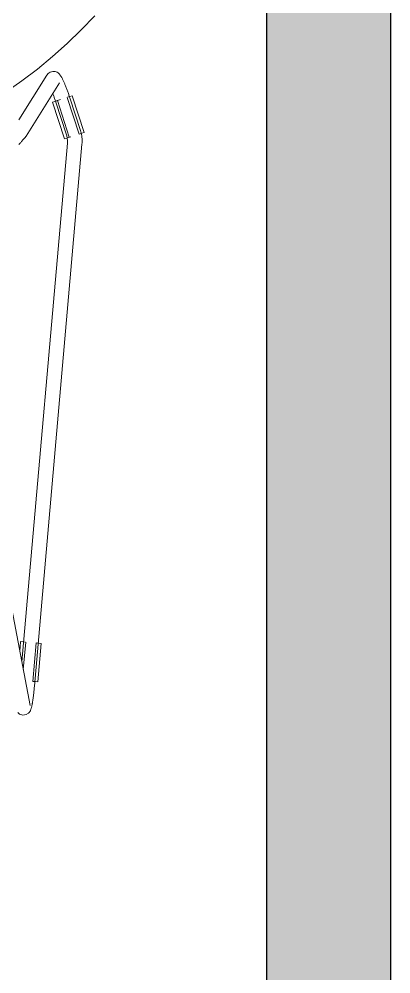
# Model space of a CAD drawing. Header units: millimetres. Extents: x 155927 to 295199, y -4084 to 97293.
# Drawn here: x 214448 to 214753, y 11252 to 12033 of the extents above; entities that cross this region are included whole.
import ezdxf

# ---------------------------------------------------------------- set-up
doc = ezdxf.new("R2010")
doc.units = ezdxf.units.MM
doc.header["$MEASUREMENT"] = 0
for name, color, linetype, lineweight in [('A-WALL-PATT', 7, 'CONTINUOUS', 9), ('I-FURN', 8, 'CONTINUOUS', 9), ('I-WALL', 7, 'CONTINUOUS', 9)]:
    doc.layers.add(name, color=color, linetype=linetype, lineweight=lineweight)

msp = doc.modelspace()

# ---------------------------------------------------------------- hatches: boundary and pattern name
at = {"layer": 'A-WALL-PATT'}
msp.add_hatch(color=256, dxfattribs=at).paths.add_polyline_path([(214650.83, 9369.61), (214752.83, 9369.61), (214752.83, 13505.61), (214650.83, 13505.61), (214650.83, 9692.73)], flags=0)

# ---------------------------------------------------------------- linework, layer by layer
at = {"layer": 'I-FURN'}
for p, q in [((214499.18, 12024.28), (214510.22, 12035.86)), ((214487.69, 12013.15), (214499.18, 12024.28)), ((214475.76, 12002.49), (214487.69, 12013.15)), ((214463.41, 11992.32), (214475.76, 12002.49)), ((214450.67, 11982.64), (214463.41, 11992.32)), ((214472.05, 11988.54), (214473.79, 11989.76)), ((214473.79, 11989.76), (214476.01, 11990.35)), ((214476.01, 11990.35), (214477.99, 11990.17)), ((214477.99, 11990.17), (214479.37, 11989.65)), ((214479.37, 11989.65), (214480.28, 11989.09)), ((214480.28, 11989.09), (214480.91, 11988.57)), ((214437.55, 11973.49), (214450.67, 11982.64)), ((214471.16, 11987.41), (214448.13, 11950.65)), ((214472.05, 11988.54), (214471.16, 11987.41)), ((214480.91, 11988.57), (214481.37, 11988.1)), ((214481.37, 11988.1), (214481.74, 11987.67)), ((214481.74, 11987.67), (214482.06, 11987.27)), ((214482.06, 11987.27), (214482.33, 11986.88)), ((214482.33, 11986.88), (214482.59, 11986.49)), ((214482.59, 11986.49), (214482.83, 11986.1)), ((214482.83, 11986.1), (214483.07, 11985.7)), ((214483.07, 11985.7), (214483.3, 11985.29)), ((214483.3, 11985.29), (214483.53, 11984.87)), ((214483.53, 11984.87), (214483.76, 11984.43)), ((214483.76, 11984.43), (214483.98, 11983.97)), ((214483.98, 11983.97), (214484.22, 11983.5)), ((214484.22, 11983.5), (214484.45, 11983.01)), ((214484.45, 11983.01), (214484.68, 11982.5)), ((214484.68, 11982.5), (214484.92, 11981.97)), ((214484.92, 11981.97), (214485.16, 11981.42)), ((214485.16, 11981.42), (214485.4, 11980.86)), ((214454.02, 11937.46), (214481.33, 11981.04)), ((214485.4, 11980.86), (214485.65, 11980.28)), ((214485.65, 11980.28), (214485.9, 11979.69)), ((214485.9, 11979.69), (214486.15, 11979.08)), ((214486.15, 11979.08), (214486.4, 11978.45)), ((214486.4, 11978.45), (214486.65, 11977.81)), ((214486.65, 11977.81), (214486.9, 11977.16)), ((214486.9, 11977.16), (214487.16, 11976.49)), ((214487.16, 11976.49), (214487.41, 11975.82)), ((214487.41, 11975.82), (214487.66, 11975.13)), ((214487.66, 11975.13), (214487.92, 11974.43)), ((214487.92, 11974.43), (214488.17, 11973.72)), ((214488.17, 11973.72), (214488.43, 11973.01)), ((214475.69, 11965.23), (214477.64, 11965.86)), ((214475.97, 11972.16), (214476.2, 11971.53)), ((214476.2, 11971.53), (214476.43, 11970.9)), ((214476.43, 11970.9), (214476.67, 11970.25)), ((214476.67, 11970.25), (214476.91, 11969.59)), ((214476.91, 11969.59), (214477.14, 11968.93)), ((214477.14, 11968.93), (214477.38, 11968.26)), ((214477.38, 11968.26), (214477.61, 11967.58)), ((214477.61, 11967.58), (214477.84, 11966.89)), ((214477.64, 11965.86), (214479.61, 11966.5)), ((214477.84, 11966.89), (214478.07, 11966.2)), ((214478.07, 11966.2), (214478.3, 11965.51)), ((214489.42, 11936.53), (214479.73, 11966.53)), ((214482.31, 11967.37), (214479.83, 11966.57)), ((214487.8, 11969.14), (214497.49, 11939.13)), ((214487.92, 11969.18), (214489.89, 11969.81)), ((214488.43, 11973.01), (214488.68, 11972.28)), ((214488.68, 11972.28), (214488.93, 11971.55)), ((214488.93, 11971.55), (214489.18, 11970.82)), ((214489.18, 11970.82), (214489.43, 11970.08)), ((214489.43, 11970.08), (214489.67, 11969.35)), ((214489.67, 11969.35), (214489.82, 11968.89)), ((214498.53, 11942.07), (214489.82, 11968.89)), ((214489.89, 11969.81), (214491.84, 11970.45)), ((214491.84, 11970.45), (214501.53, 11940.44)), ((214475.69, 11965.23), (214485.38, 11935.22)), ((214478.3, 11965.51), (214478.41, 11965.18)), ((214478.41, 11965.18), (214487.12, 11938.36)), ((214451.49, 11934.33), (214451.2, 11934.01)), ((214451.76, 11934.64), (214451.49, 11934.33)), ((214452.02, 11934.93), (214451.76, 11934.64)), ((214452.26, 11935.21), (214452.02, 11934.93)), ((214452.49, 11935.48), (214452.26, 11935.21)), ((214452.71, 11935.73), (214452.49, 11935.48)), ((214452.91, 11935.97), (214452.71, 11935.73)), ((214453.1, 11936.2), (214452.91, 11935.97)), ((214453.28, 11936.43), (214453.1, 11936.2)), ((214453.45, 11936.65), (214453.28, 11936.43)), ((214453.63, 11936.88), (214453.45, 11936.65)), ((214453.81, 11937.13), (214453.63, 11936.88)), ((214454.02, 11937.46), (214453.81, 11937.13)), ((214487.33, 11935.85), (214485.38, 11935.22)), ((214487.12, 11938.36), (214487.31, 11937.73)), ((214487.31, 11937.73), (214487.48, 11937.09)), ((214489.3, 11936.49), (214487.33, 11935.85)), ((214487.48, 11937.09), (214487.62, 11936.44)), ((214487.62, 11936.44), (214487.73, 11935.79)), ((214487.73, 11935.79), (214487.82, 11935.13)), ((214487.82, 11935.13), (214487.88, 11934.47)), ((214487.88, 11934.47), (214487.92, 11933.81)), ((214490.68, 11936.94), (214489.52, 11936.56)), ((214499.58, 11939.81), (214497.61, 11939.17)), ((214498.55, 11942.03), (214498.53, 11942.07)), ((214498.88, 11940.94), (214498.55, 11942.03)), ((214499.16, 11939.83), (214498.88, 11940.94)), ((214499.4, 11938.71), (214499.16, 11939.83)), ((214499.6, 11937.59), (214499.4, 11938.71)), ((214501.53, 11940.44), (214499.58, 11939.81)), ((214499.75, 11936.46), (214499.6, 11937.59)), ((214499.85, 11935.32), (214499.75, 11936.46)), ((214499.91, 11934.18), (214499.85, 11935.32)), ((214448.42, 11930.95), (214448.01, 11930.51)), ((214448.81, 11931.37), (214448.42, 11930.95)), ((214449.19, 11931.79), (214448.81, 11931.37)), ((214449.56, 11932.19), (214449.19, 11931.79)), ((214449.91, 11932.58), (214449.56, 11932.19)), ((214450.26, 11932.96), (214449.91, 11932.58)), ((214450.59, 11933.32), (214450.26, 11932.96)), ((214487.86, 11931.81), (214450.58, 11507.46)), ((214450.9, 11933.67), (214450.59, 11933.32)), ((214451.2, 11934.01), (214450.9, 11933.67)), ((214460.87, 11487.43), (214499.82, 11930.76)), ((214487.87, 11931.83), (214487.86, 11931.81)), ((214487.91, 11932.49), (214487.87, 11931.83)), ((214487.93, 11933.15), (214487.91, 11932.49)), ((214487.92, 11933.81), (214487.93, 11933.15)), ((214499.82, 11930.76), (214499.9, 11931.89)), ((214499.9, 11931.89), (214499.93, 11933.04)), ((214499.93, 11933.04), (214499.91, 11934.18)), ((214457.39, 11471.58), (214438.58, 11570.88)), ((214449.53, 11523.94), (214448.84, 11516.04)), ((214449.53, 11523.94), (214451.58, 11523.76)), ((214451.58, 11523.76), (214453.64, 11523.58)), ((214451.79, 11501.09), (214453.76, 11523.57)), ((214462.21, 11522.82), (214459.45, 11491.41)), ((214462.34, 11522.81), (214464.4, 11522.63)), ((214466.44, 11522.45), (214463.68, 11491.04)), ((214464.4, 11522.63), (214466.44, 11522.45)), ((214461.64, 11491.22), (214459.58, 11491.4)), ((214463.68, 11491.04), (214461.64, 11491.22)), ((214460.17, 11480.66), (214460.26, 11481.36)), ((214460.26, 11481.36), (214460.34, 11482.08)), ((214460.34, 11482.08), (214460.42, 11482.81)), ((214460.42, 11482.81), (214460.49, 11483.54)), ((214460.49, 11483.54), (214460.57, 11484.28)), ((214460.57, 11484.28), (214460.65, 11485.03)), ((214460.65, 11485.03), (214460.72, 11485.77)), ((214460.72, 11485.77), (214460.79, 11486.52)), ((214460.79, 11486.52), (214460.86, 11487.28)), ((214460.86, 11487.28), (214460.87, 11487.43)), ((214459.1, 11473.19), (214459.19, 11473.72)), ((214459.19, 11473.72), (214459.28, 11474.27)), ((214459.28, 11474.27), (214459.38, 11474.84)), ((214459.38, 11474.84), (214459.47, 11475.42)), ((214459.47, 11475.42), (214459.56, 11476.03)), ((214459.56, 11476.03), (214459.65, 11476.65)), ((214459.65, 11476.65), (214459.74, 11477.28)), ((214459.74, 11477.28), (214459.83, 11477.93)), ((214459.83, 11477.93), (214459.92, 11478.59)), ((214459.92, 11478.59), (214460, 11479.27)), ((214460, 11479.27), (214460.09, 11479.96)), ((214460.09, 11479.96), (214460.17, 11480.66)), ((214448.74, 11464.59), (214447.16, 11465.91)), ((214455.9, 11465.28), (214456.76, 11466.19)), ((214456.76, 11466.19), (214457.24, 11466.89)), ((214457.24, 11466.89), (214457.54, 11467.45)), ((214457.54, 11467.45), (214457.76, 11467.93)), ((214457.76, 11467.93), (214457.92, 11468.36)), ((214457.92, 11468.36), (214458.07, 11468.76)), ((214458.07, 11468.76), (214458.19, 11469.16)), ((214458.19, 11469.16), (214458.31, 11469.55)), ((214458.31, 11469.55), (214458.41, 11469.95)), ((214458.41, 11469.95), (214458.52, 11470.37)), ((214458.52, 11470.37), (214458.62, 11470.8)), ((214458.62, 11470.8), (214458.72, 11471.24)), ((214458.72, 11471.24), (214458.81, 11471.7)), ((214458.81, 11471.7), (214458.91, 11472.18)), ((214458.91, 11472.18), (214459, 11472.67)), ((214459, 11472.67), (214459.1, 11473.19)), ((214448.74, 11464.59), (214451.49, 11463.76)), ((214451.49, 11463.76), (214454.25, 11464.24)), ((214454.25, 11464.24), (214455.9, 11465.28))]:
    msp.add_line(p, q, dxfattribs=at)
at = {"layer": 'I-WALL', "lineweight": 30}
for p, q in [((214650.83, 13505.61), (214650.83, 9369.61)), ((214752.83, 9369.61), (214752.83, 13505.61))]:
    msp.add_line(p, q, dxfattribs=at)

doc.saveas('drawing.dxf')
